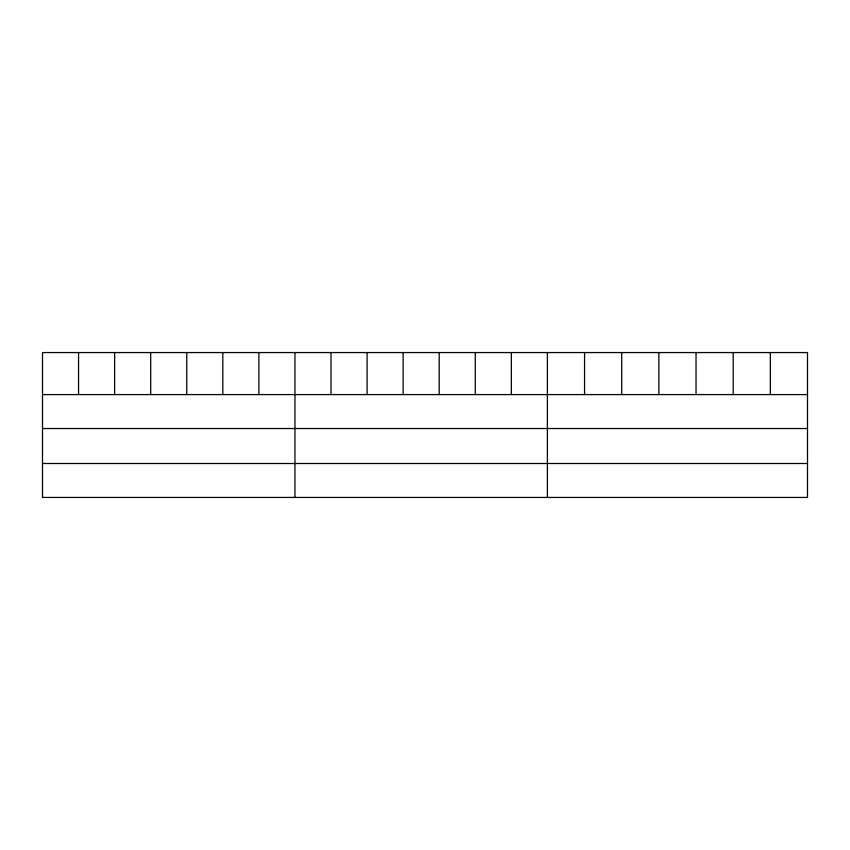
<?xml version="1.0" encoding="UTF-8"?>
<svg xmlns="http://www.w3.org/2000/svg" width="850" height="850" viewBox="0 0 850 850"><rect width="100%" height="100%" fill="white"/><g stroke="black" fill="none" stroke-linecap="round" stroke-linejoin="round"><path stroke-width="1.27" d="M807.5 428.527L807.5 352.559L42.5 352.559L42.5 497.441L807.5 497.441L807.5 428.527L42.5 428.527M42.5 394.591L807.5 394.591M42.5 463.505L807.5 463.505M770.344 352.559L770.344 394.591M733.189 352.559L733.189 394.591M696.033 352.559L696.033 394.591M658.867 352.559L658.867 394.591M621.711 352.559L621.711 394.591M584.556 352.559L584.556 394.591M547.4 352.559L547.4 497.441M511.339 352.559L511.339 394.591M475.267 352.559L475.267 394.591M439.206 352.559L439.206 394.591M403.144 352.559L403.144 394.591M367.083 352.559L367.083 394.591M331.011 352.559L331.011 394.591M294.95 352.559L294.95 497.441M258.889 352.559L258.889 394.591M222.817 352.559L222.817 394.591M186.756 352.559L186.756 394.591M150.694 352.559L150.694 394.591M114.633 352.559L114.633 394.591M78.561 352.559L78.561 394.591"/></g></svg>
